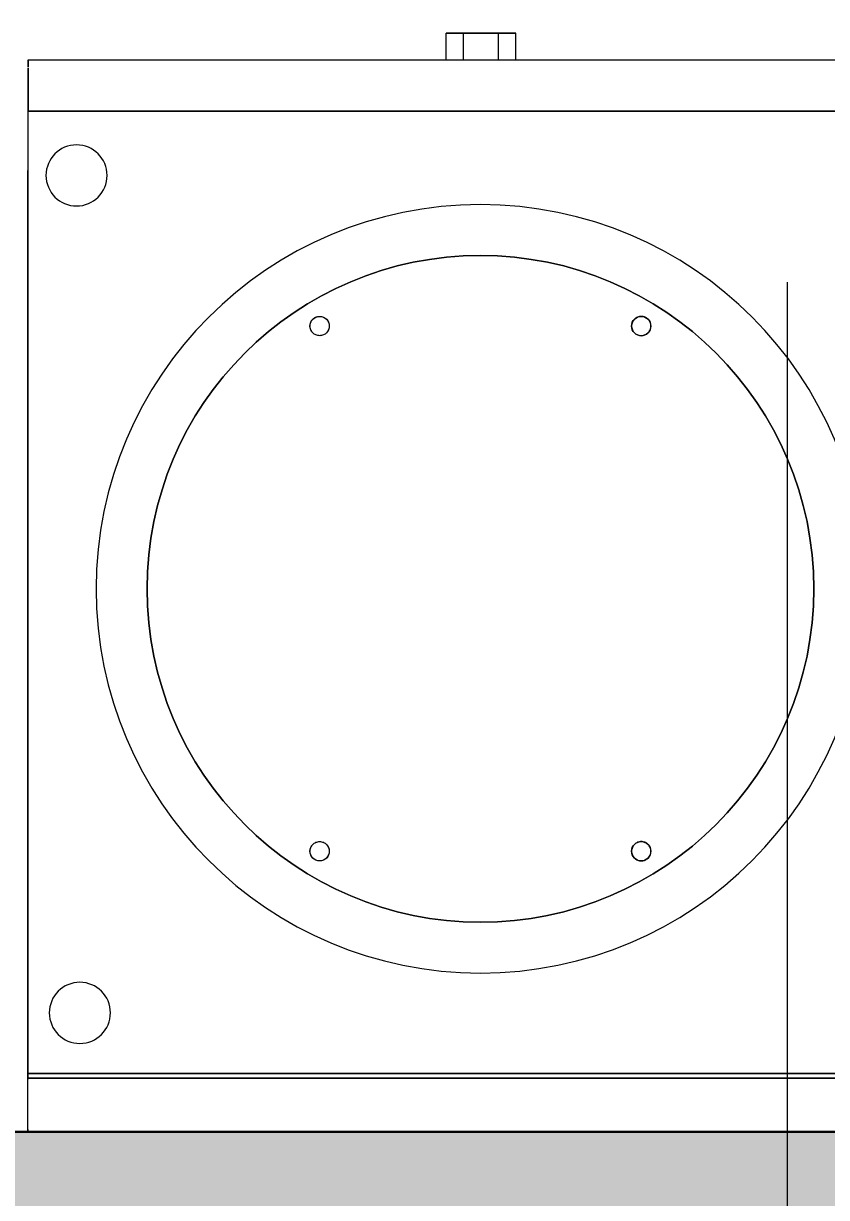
# Model space of a CAD drawing. Header units: millimetres. Extents: x -8689834 to 9419935, y -284943 to 166066.
# Drawn here: x -215946 to -215197, y 109509 to 110605 of the extents above; entities that cross this region are included whole.
import ezdxf
from ezdxf import colors
from ezdxf.entities.mleader import LeaderData, LeaderLine
from ezdxf.math import Vec2, Vec3

# ---------------------------------------------------------------- set-up
doc = ezdxf.new("R2010")
doc.units = ezdxf.units.MM
doc.header["$MEASUREMENT"] = 0
doc.linetypes.add('CENTER', pattern=[2, 1.25, -0.25, 0.25, -0.25])
doc.layers.get('0').update_dxf_attribs({"color": 250, "lineweight": 9})
for name, color, linetype, lineweight in [('АР_Оси', 195, 'Continuous', 9), ('АР_Отметки', 250, 'Continuous', 15), ('АР_Перегородки газоблок', 165, 'Continuous', 30), ('АР_Перегородки газоблок_Штрих', 165, 'Continuous', 5), ('ТХ_пищеблок', 30, 'Continuous', 20)]:
    doc.layers.add(name, color=color, linetype=linetype, lineweight=lineweight)
doc.styles.add('ISOCPEUR', font='isocpeur.ttf', dxfattribs={"width": 0.7})

# ---------------------------------------------------------------- blocks, each defined once
blk = doc.blocks.new('_DotSmall')
at = {"color": 0, "linetype": 'ByBlock', "const_width": 0.5}
blk.add_lwpolyline([(-0.0625, 0, 1), (0.0625, 0, 1)], format="xyb", close=True, dxfattribs=at)

msp = doc.modelspace()

# ---------------------------------------------------------------- hatches: boundary and pattern name
at = {"layer": 'АР_Перегородки газоблок_Штрих', "ltscale": 100}
h = msp.add_hatch(dxfattribs=at)
h.set_pattern_fill('AR-CONC', scale=30)
h.set_pattern_definition([(50, (0, 0), (215.17805, -18.82564), [22.5, -247.5]), (355, (0, 0), (-41.6254, 225.65764), [18, -198]), (100.45144, (17.93, -1.57), (173.55265, 206.832), [19.12206, -210.34263]), (46.1842, (0, 60), (320.1724, -49.65578), [33.75, -371.25]), (96.63564, (26.68, 55.86), (280.3986, 292.2356), [28.6831, -315.51413]), (351.18416, (0, 60), (280.3986, 292.2356), [27, -297]), (21, (30, 45), (179.07212, -120.78567), [22.5, -247.5]), (326, (30, 45), (72.9946, 217.54501), [18, -198]), (71.45144, (44.92, 34.93), (252.06671, 96.75935), [19.12206, -210.34263]), (37.5, (0, 0), (3.647957, 99.868156), [0, -195.6, 0, -201, 0, -198.75]), (7.5, (0, 0), (78.92086, 118.323514), [0, -114.6, 0, -191.1, 0, -75.75]), (327.5, (-66.9, 0), (160.14673, -6.766462), [0, -75, 0, -234, 0, -310.5]), (317.5, (-96.9, 0), (174.95585, 30.031495), [0, -97.5, 0, -155.4, 0, -220.5])])
h.paths.add_polyline_path([(-212033.9, 110768.7), (-212153.9, 110768.7), (-212153.9, 109570.6), (-217983.9, 109570.6), (-217983.9, 109450.6), (-212153.9, 109450.6), (-212153.9, 108166), (-212033.9, 108166)])

# ---------------------------------------------------------------- linework, layer by layer
at = {"layer": 'АР_Оси', "color": 7, "linetype": 'CENTER', "ltscale": 1000}
msp.add_line((-215233.9, 134363.2), (-215233.9, 78630.8), dxfattribs=at)
at = {"layer": 'АР_Перегородки газоблок', "color": 7, "ltscale": 100}
msp.add_lwpolyline([(-217983.9, 109570.6), (-212153.9, 109570.6)], dxfattribs=at)
at = {"layer": 'ТХ_пищеблок', "color": 230, "extrusion": (7.50251e-16, 1, 0)}
for p, q in [((-215535.9, 110595.6, -638.9), (-215552.1, 110595.6, -610.8)), ((-215552.1, 110595.6, -610.8), (-215535.9, 110595.6, -582.6)), ((-215535.9, 110595.6, -582.6), (-215503.4, 110595.6, -582.6)), ((-215503.4, 110595.6, -638.9), (-215535.9, 110595.6, -638.9)), ((-215503.4, 110595.6, -582.6), (-215487.1, 110595.6, -610.8)), ((-215487.1, 110595.6, -610.8), (-215503.4, 110595.6, -638.9))]:
    msp.add_line(p, q, dxfattribs=at)
at = {"layer": 'ТХ_пищеблок', "color": 230, "extrusion": (-0.866025, 6.49736e-16, 0.5)}
for p, q in [((-215552.1, 110595.6, -610.8), (-215535.9, 110595.6, -582.6)), ((-215552.1, 110570.6, -610.8), (-215552.1, 110595.6, -610.8)), ((-215535.9, 110570.6, -582.6), (-215535.9, 110595.6, -582.6))]:
    msp.add_line(p, q, dxfattribs=at)
at = {"layer": 'ТХ_пищеблок', "color": 230, "extrusion": (-0.866025, 6.49736e-16, -0.5)}
for p, q in [((-215552.1, 110570.6, -610.8), (-215552.1, 110595.6, -610.8)), ((-215535.9, 110595.6, -638.9), (-215552.1, 110595.6, -610.8)), ((-215535.9, 110570.6, -638.9), (-215535.9, 110595.6, -638.9))]:
    msp.add_line(p, q, dxfattribs=at)
at = {"layer": 'ТХ_пищеблок', "color": 230, "extrusion": (0, 0, -1)}
for p, q in [((-215535.9, 110570.6, -638.9), (-215535.9, 110595.6, -638.9)), ((-215503.4, 110595.6, -638.9), (-215535.9, 110595.6, -638.9)), ((-215503.4, 110570.6, -638.9), (-215503.4, 110595.6, -638.9))]:
    msp.add_line(p, q, dxfattribs=at)
at = {"layer": 'ТХ_пищеблок', "color": 230}
for p, q in [((-215535.9, 110595.6, -582.6), (-215503.4, 110595.6, -582.6)), ((-215535.9, 110570.6, -582.6), (-215535.9, 110595.6, -582.6)), ((-215503.4, 110570.6, -582.6), (-215503.4, 110595.6, -582.6)), ((-215942, 110570.8, 119.9), (-215101, 110570.8, 119.9)), ((-215942, 110570.8, 54.9), (-215101, 110570.8, 54.9)), ((-215942.5, 110462.5, 179.8), (-215942.5, 109619.5, 179.8))]:
    msp.add_line(p, q, dxfattribs=at)
at = {"layer": 'ТХ_пищеблок', "color": 230, "extrusion": (0.866025, -6.49736e-16, -0.5)}
for p, q in [((-215503.4, 110570.6, -638.9), (-215503.4, 110595.6, -638.9)), ((-215487.1, 110595.6, -610.8), (-215503.4, 110595.6, -638.9)), ((-215487.1, 110570.6, -610.8), (-215487.1, 110595.6, -610.8))]:
    msp.add_line(p, q, dxfattribs=at)
at = {"layer": 'ТХ_пищеблок', "color": 230, "extrusion": (0.866025, -6.49736e-16, 0.5)}
for p, q in [((-215503.4, 110595.6, -582.6), (-215487.1, 110595.6, -610.8)), ((-215503.4, 110570.6, -582.6), (-215503.4, 110595.6, -582.6)), ((-215487.1, 110570.6, -610.8), (-215487.1, 110595.6, -610.8))]:
    msp.add_line(p, q, dxfattribs=at)
at = {"layer": 'ТХ_пищеблок', "color": 230, "extrusion": (-1, 5.66554e-16, 0)}
for p, q in [((-215942, 110570.8, 54.9), (-215942, 110570.8, 119.9)), ((-215942.5, 109619.5, 105.8), (-215942.5, 110467.5, 105.8)), ((-215942.5, 110462.5, 179.8), (-215942.5, 109619.5, 179.8)), ((-215942.5, 109619.5, 179.8), (-215942.5, 109619.5, 105.8))]:
    msp.add_line(p, q, dxfattribs=at)
at = {"layer": 'ТХ_пищеблок', "color": 230, "extrusion": (5.66554e-16, 1, 0)}
for p, q in [((-215942, 110570.8, 54.9), (-215101, 110570.8, 54.9)), ((-215942, 110570.8, 54.9), (-215942, 110570.8, 119.9)), ((-215942, 110570.8, 119.9), (-215101, 110570.8, 119.9))]:
    msp.add_line(p, q, dxfattribs=at)
at = {"layer": 'ТХ_пищеблок', "color": 230, "extrusion": (1.77636e-16, -1.0064e-31, -1)}
msp.add_line((-215942.5, 109619.5, 105.8), (-215942, 110562.8, 52.9), dxfattribs=at)
at = {"layer": 'ТХ_пищеблок', "color": 230, "extrusion": (-1, 5.66554e-16, -1.83697e-16)}
msp.add_line((-215942.5, 109619.5, 179.8), (-215942.5, 109619.5, 105.8), dxfattribs=at)
at = {"layer": 'ТХ_пищеблок', "color": 230, "extrusion": (-5.66554e-16, -1, 0)}
msp.add_line((-215942.5, 109619.5, 179.8), (-215942.5, 109619.5, 105.8), dxfattribs=at)
at = {"layer": 'ТХ_пищеблок', "extrusion": (7.50251e-16, 1, 0)}
msp.add_circle((215519.6, -610.8, 110595.6), 27, dxfattribs=at)
at = {"layer": 'ТХ_пищеблок', "extrusion": (-7.50251e-16, -1, 0)}
msp.add_circle((-215519.6, -610.8, -110595.6), 27, dxfattribs=at)
at = {"layer": 'ТХ_пищеблок', "color": 230, "extrusion": (-1.04074e-31, -1.83697e-16, -1)}
for centre in [(215897, 110462.8, 902.7), (215897, 110462.8, 859.2)]:
    msp.add_circle(centre, 28.5, dxfattribs=at)
at = {"layer": 'ТХ_пищеблок', "color": 230, "extrusion": (0, 0, -1)}
for centre, radius in [((215520.2, 110077.1, -179.8), 358.5), ((215520.2, 110077.1, -179.8), 358.5), ((215520.2, 110077.1, -218.9), 311)]:
    msp.add_circle(centre, radius, dxfattribs=at)
at = {"layer": 'ТХ_пищеблок', "color": 230}
msp.add_circle((-215520.2, 110077.1, 218.9), 311, dxfattribs=at)
at = {"layer": 'ТХ_пищеблок', "color": 230, "extrusion": (1.04074e-31, -1.83697e-16, -1)}
for centre in [(215893.9, 109681.5, 806.3), (215893.9, 109681.5, 849.8), (215893.9, 109681.5, 806.3), (215893.9, 109681.5, 849.8)]:
    msp.add_circle(centre, 28.5, dxfattribs=at)
at = {"layer": 'ТХ_пищеблок', "extrusion": (-1, 5.66554e-16, 0)}
for centre, radius, start, end in [((-110563.8, 119.9, 215942), 7.01, 89.3117, 179.9755), ((-110568.8, 54.9, 215942), 2, 180, 270)]:
    msp.add_arc(centre, radius, start, end, dxfattribs=at)
at = {"layer": 'ТХ_пищеблок', "extrusion": (1, -5.66554e-16, 0)}
for centre, radius, start, end in [((110563.8, 119.9, -215942), 7.01, 0.0245, 90.6883), ((110568.8, 54.9, -215942), 2, 270, 360)]:
    msp.add_arc(centre, radius, start, end, dxfattribs=at)
at = {"layer": 'ТХ_пищеблок', "color": 230, "extrusion": (-4.00614e-16, -0.707107, -0.707107)}
for centre in [(-215670.2, 110322.3, 252.3), (-215670.2, 110322.3, 252.3), (-215370.2, 110322.3, 252.3), (-215370.2, 110322.3, 252.3), (-215670.2, 109832.3, 252.3), (-215670.2, 109832.3, 252.3), (-215370.2, 109832.3, 252.3), (-215370.2, 109832.3, 252.3)]:
    msp.add_ellipse(centre, major_axis=(0, 9, -9), ratio=0.707107, start_param=-1.570796, end_param=1.570796, dxfattribs=at)
at = {"layer": 'ТХ_пищеблок', "color": 230, "extrusion": (4.00614e-16, 0.707107, -0.707107)}
for centre in [(-215670.2, 110322.3, 252.3), (-215670.2, 110322.3, 252.3), (-215370.2, 110322.3, 252.3), (-215370.2, 110322.3, 252.3), (-215670.2, 109832.3, 252.3), (-215670.2, 109832.3, 252.3), (-215370.2, 109832.3, 252.3), (-215370.2, 109832.3, 252.3)]:
    msp.add_ellipse(centre, major_axis=(0, -9, -9), ratio=0.707107, start_param=-1.570796, end_param=1.570796, dxfattribs=at)
at = {"layer": 'ТХ_пищеблок', "color": 230}
for points, knots in [([(-215669.3, 110331.3, 226), (-215669, 110331.2, 226), (-215668.7, 110331.2, 226), (-215667.8, 110331, 226.1), (-215667.3, 110330.8, 226.1), (-215666.2, 110330.4, 226.2), (-215665.6, 110330.1, 226.3), (-215664.6, 110329.4, 226.4), (-215664.2, 110329.1, 226.4), (-215663.4, 110328.3, 226.5), (-215663, 110327.8, 226.6), (-215662.4, 110326.8, 226.7), (-215662.1, 110326.3, 226.8), (-215661.6, 110325.2, 226.9), (-215661.4, 110324.6, 227), (-215661.2, 110323.5, 227.1), (-215661.2, 110322.9, 227.1), (-215661.2, 110322.3, 227.2), (-215661.2, 110321.7, 227.2), (-215661.2, 110321.2, 227.3), (-215661.4, 110320, 227.4), (-215661.6, 110319.4, 227.4), (-215662.1, 110318.3, 227.5), (-215662.4, 110317.8, 227.5), (-215663, 110316.8, 227.6), (-215663.4, 110316.3, 227.6), (-215664.2, 110315.5, 227.6), (-215664.6, 110315.2, 227.6), (-215665.6, 110314.5, 227.6), (-215666.2, 110314.2, 227.6), (-215667.3, 110313.8, 227.6), (-215667.8, 110313.6, 227.6), (-215669, 110313.4, 227.5), (-215669.6, 110313.3, 227.5), (-215670.7, 110313.3, 227.5), (-215671.3, 110313.4, 227.4), (-215672.5, 110313.6, 227.3), (-215673, 110313.8, 227.3), (-215674.2, 110314.2, 227.2), (-215674.7, 110314.5, 227.1), (-215675.7, 110315.2, 227), (-215676.1, 110315.5, 227), (-215676.9, 110316.3, 226.9), (-215677.3, 110316.8, 226.8), (-215677.9, 110317.8, 226.7), (-215678.2, 110318.3, 226.6), (-215678.7, 110319.4, 226.5), (-215678.9, 110320, 226.4), (-215679.1, 110321.2, 226.3), (-215679.2, 110321.7, 226.3), (-215679.2, 110322.9, 226.2), (-215679.1, 110323.5, 226.1), (-215678.9, 110324.6, 226), (-215678.7, 110325.1, 226), (-215678.5, 110325.6, 226)], [-12.725071, -12.725071, -12.725071, -12.725071, -11.915619, -11.915619, -10.215967, -10.215967, -8.516316, -8.516316, -6.816665, -6.816665, -5.112498, -5.112498, -3.408332, -3.408332, -1.704166, -1.704166, 0, 0, 0, 1.699515, 1.699515, 3.39903, 3.39903, 5.098545, 5.098545, 6.79806, 6.79806, 8.49306, 8.49306, 10.188061, 10.188061, 11.883061, 11.883061, 13.578062, 13.578062, 15.277708, 15.277708, 16.977354, 16.977354, 18.676999, 18.676999, 20.376645, 20.376645, 22.080815, 22.080815, 23.784984, 23.784984, 25.489153, 25.489153, 27.193322, 27.193322, 28.892842, 28.892842, 30.421278, 30.421278, 30.421278, 30.421278]), ([(-215669.3, 110331.3, 226), (-215669, 110331.2, 226), (-215668.7, 110331.2, 226), (-215667.8, 110331, 226.1), (-215667.3, 110330.8, 226.1), (-215666.2, 110330.4, 226.2), (-215665.6, 110330.1, 226.3), (-215664.6, 110329.4, 226.4), (-215664.2, 110329.1, 226.4), (-215663.4, 110328.3, 226.5), (-215663, 110327.8, 226.6), (-215662.4, 110326.8, 226.7), (-215662.1, 110326.3, 226.8), (-215661.6, 110325.2, 226.9), (-215661.4, 110324.6, 227), (-215661.2, 110323.5, 227.1), (-215661.2, 110322.9, 227.1), (-215661.2, 110322.3, 227.2), (-215661.2, 110321.7, 227.2), (-215661.2, 110321.2, 227.3), (-215661.4, 110320, 227.4), (-215661.6, 110319.4, 227.4), (-215662.1, 110318.3, 227.5), (-215662.4, 110317.8, 227.5), (-215663, 110316.8, 227.6), (-215663.4, 110316.3, 227.6), (-215664.2, 110315.5, 227.6), (-215664.6, 110315.2, 227.6), (-215665.6, 110314.5, 227.6), (-215666.2, 110314.2, 227.6), (-215667.3, 110313.8, 227.6), (-215667.8, 110313.6, 227.6), (-215669, 110313.4, 227.5), (-215669.6, 110313.3, 227.5), (-215670.7, 110313.3, 227.5), (-215671.3, 110313.4, 227.4), (-215672.5, 110313.6, 227.3), (-215673, 110313.8, 227.3), (-215674.2, 110314.2, 227.2), (-215674.7, 110314.5, 227.1), (-215675.7, 110315.2, 227), (-215676.1, 110315.5, 227), (-215676.9, 110316.3, 226.9), (-215677.3, 110316.8, 226.8), (-215677.9, 110317.8, 226.7), (-215678.2, 110318.3, 226.6), (-215678.7, 110319.4, 226.5), (-215678.9, 110320, 226.4), (-215679.1, 110321.2, 226.3), (-215679.2, 110321.7, 226.3), (-215679.2, 110322.9, 226.2), (-215679.1, 110323.5, 226.1), (-215678.9, 110324.6, 226), (-215678.7, 110325.1, 226), (-215678.5, 110325.6, 226)], [-12.725071, -12.725071, -12.725071, -12.725071, -11.915619, -11.915619, -10.215967, -10.215967, -8.516316, -8.516316, -6.816665, -6.816665, -5.112498, -5.112498, -3.408332, -3.408332, -1.704166, -1.704166, 0, 0, 0, 1.699515, 1.699515, 3.39903, 3.39903, 5.098545, 5.098545, 6.79806, 6.79806, 8.49306, 8.49306, 10.188061, 10.188061, 11.883061, 11.883061, 13.578062, 13.578062, 15.277708, 15.277708, 16.977354, 16.977354, 18.676999, 18.676999, 20.376645, 20.376645, 22.080815, 22.080815, 23.784984, 23.784984, 25.489153, 25.489153, 27.193322, 27.193322, 28.892842, 28.892842, 30.421278, 30.421278, 30.421278, 30.421278]), ([(-215678.5, 110325.6, 226), (-215678.2, 110326.4, 225.9), (-215677.8, 110327.2, 225.8), (-215676.7, 110328.6, 225.7), (-215676, 110329.2, 225.7), (-215674.4, 110330.3, 225.7), (-215673.5, 110330.7, 225.7), (-215671.4, 110331.3, 225.8), (-215670.3, 110331.4, 225.9), (-215669.3, 110331.3, 226)], [-11.725026, -11.725026, -11.725026, -11.725026, -9.07472, -9.07472, -6.328056, -6.328056, -3.291533, -3.291533, -0.006255, -0.006255, -0.006255, -0.006255]), ([(-215678.5, 110325.6, 226), (-215678.2, 110326.4, 225.9), (-215677.8, 110327.2, 225.8), (-215676.7, 110328.6, 225.7), (-215676, 110329.2, 225.7), (-215674.4, 110330.3, 225.7), (-215673.5, 110330.7, 225.7), (-215671.4, 110331.3, 225.8), (-215670.3, 110331.4, 225.9), (-215669.3, 110331.3, 226)], [-11.725026, -11.725026, -11.725026, -11.725026, -9.07472, -9.07472, -6.328056, -6.328056, -3.291533, -3.291533, -0.006255, -0.006255, -0.006255, -0.006255]), ([(-215371.1, 110331.3, 226), (-215371.3, 110331.2, 226), (-215371.6, 110331.2, 226), (-215372.5, 110331, 226.1), (-215373, 110330.8, 226.1), (-215374.2, 110330.4, 226.2), (-215374.7, 110330.1, 226.3), (-215375.7, 110329.4, 226.4), (-215376.1, 110329.1, 226.4), (-215376.9, 110328.3, 226.5), (-215377.3, 110327.8, 226.6), (-215377.9, 110326.8, 226.7), (-215378.2, 110326.3, 226.8), (-215378.7, 110325.2, 226.9), (-215378.9, 110324.6, 227), (-215379.1, 110323.5, 227.1), (-215379.2, 110322.9, 227.1), (-215379.2, 110321.7, 227.2), (-215379.1, 110321.2, 227.3), (-215378.9, 110320, 227.4), (-215378.7, 110319.4, 227.4), (-215378.2, 110318.3, 227.5), (-215378, 110317.8, 227.5), (-215377.3, 110316.8, 227.6), (-215376.9, 110316.3, 227.6), (-215376.1, 110315.5, 227.6), (-215375.7, 110315.2, 227.6), (-215374.7, 110314.5, 227.6), (-215374.1, 110314.2, 227.6), (-215373, 110313.8, 227.6), (-215372.5, 110313.6, 227.6), (-215371.3, 110313.4, 227.5), (-215370.7, 110313.3, 227.5), (-215369.6, 110313.3, 227.5), (-215369, 110313.4, 227.4), (-215367.8, 110313.6, 227.3), (-215367.3, 110313.8, 227.3), (-215366.2, 110314.2, 227.2), (-215365.6, 110314.5, 227.1), (-215364.6, 110315.2, 227), (-215364.2, 110315.5, 227), (-215363.4, 110316.3, 226.9), (-215363, 110316.8, 226.8), (-215362.4, 110317.8, 226.7), (-215362.1, 110318.3, 226.6), (-215361.6, 110319.4, 226.5), (-215361.4, 110320, 226.4), (-215361.2, 110321.2, 226.3), (-215361.2, 110321.7, 226.3), (-215361.2, 110322.3, 226.2), (-215361.2, 110322.9, 226.2), (-215361.2, 110323.5, 226.1), (-215361.4, 110324.6, 226), (-215361.6, 110325.1, 226), (-215361.8, 110325.6, 226)], [-39.918334, -39.918334, -39.918334, -39.918334, -39.108941, -39.108941, -37.40929, -37.40929, -35.709638, -35.709638, -34.009987, -34.009987, -32.305821, -32.305821, -30.601655, -30.601655, -28.897489, -28.897489, -27.193322, -27.193322, -25.493807, -25.493807, -23.794292, -23.794292, -22.094778, -22.094778, -20.395263, -20.395263, -18.700262, -18.700262, -17.005262, -17.005262, -15.310261, -15.310261, -13.615261, -13.615261, -11.915615, -11.915615, -10.215969, -10.215969, -8.516323, -8.516323, -6.816677, -6.816677, -5.112508, -5.112508, -3.408338, -3.408338, -1.704169, -1.704169, 0, 0, 0, 1.69952, 1.69952, 3.227894, 3.227894, 3.227894, 3.227894]), ([(-215371.1, 110331.3, 226), (-215371.3, 110331.2, 226), (-215371.6, 110331.2, 226), (-215372.5, 110331, 226.1), (-215373, 110330.8, 226.1), (-215374.2, 110330.4, 226.2), (-215374.7, 110330.1, 226.3), (-215375.7, 110329.4, 226.4), (-215376.1, 110329.1, 226.4), (-215376.9, 110328.3, 226.5), (-215377.3, 110327.8, 226.6), (-215377.9, 110326.8, 226.7), (-215378.2, 110326.3, 226.8), (-215378.7, 110325.2, 226.9), (-215378.9, 110324.6, 227), (-215379.1, 110323.5, 227.1), (-215379.2, 110322.9, 227.1), (-215379.2, 110321.7, 227.2), (-215379.1, 110321.2, 227.3), (-215378.9, 110320, 227.4), (-215378.7, 110319.4, 227.4), (-215378.2, 110318.3, 227.5), (-215378, 110317.8, 227.5), (-215377.3, 110316.8, 227.6), (-215376.9, 110316.3, 227.6), (-215376.1, 110315.5, 227.6), (-215375.7, 110315.2, 227.6), (-215374.7, 110314.5, 227.6), (-215374.1, 110314.2, 227.6), (-215373, 110313.8, 227.6), (-215372.5, 110313.6, 227.6), (-215371.3, 110313.4, 227.5), (-215370.7, 110313.3, 227.5), (-215369.6, 110313.3, 227.5), (-215369, 110313.4, 227.4), (-215367.8, 110313.6, 227.3), (-215367.3, 110313.8, 227.3), (-215366.2, 110314.2, 227.2), (-215365.6, 110314.5, 227.1), (-215364.6, 110315.2, 227), (-215364.2, 110315.5, 227), (-215363.4, 110316.3, 226.9), (-215363, 110316.8, 226.8), (-215362.4, 110317.8, 226.7), (-215362.1, 110318.3, 226.6), (-215361.6, 110319.4, 226.5), (-215361.4, 110320, 226.4), (-215361.2, 110321.2, 226.3), (-215361.2, 110321.7, 226.3), (-215361.2, 110322.3, 226.2), (-215361.2, 110322.9, 226.2), (-215361.2, 110323.5, 226.1), (-215361.4, 110324.6, 226), (-215361.6, 110325.1, 226), (-215361.8, 110325.6, 226)], [-39.918334, -39.918334, -39.918334, -39.918334, -39.108941, -39.108941, -37.40929, -37.40929, -35.709638, -35.709638, -34.009987, -34.009987, -32.305821, -32.305821, -30.601655, -30.601655, -28.897489, -28.897489, -27.193322, -27.193322, -25.493807, -25.493807, -23.794292, -23.794292, -22.094778, -22.094778, -20.395263, -20.395263, -18.700262, -18.700262, -17.005262, -17.005262, -15.310261, -15.310261, -13.615261, -13.615261, -11.915615, -11.915615, -10.215969, -10.215969, -8.516323, -8.516323, -6.816677, -6.816677, -5.112508, -5.112508, -3.408338, -3.408338, -1.704169, -1.704169, 0, 0, 0, 1.69952, 1.69952, 3.227894, 3.227894, 3.227894, 3.227894]), ([(-215361.8, 110325.6, 226), (-215362.2, 110326.6, 225.9), (-215362.7, 110327.5, 225.8), (-215364.2, 110329.1, 225.7), (-215365, 110329.7, 225.7), (-215366.7, 110330.7, 225.7), (-215367.5, 110331, 225.7), (-215369.3, 110331.3, 225.8), (-215370.2, 110331.3, 225.9), (-215371.1, 110331.3, 226)], [0, 0, 0, 0, 3.291615, 3.291615, 6.327831, 6.327831, 9.067869, 9.067869, 11.718836, 11.718836, 11.718836, 11.718836]), ([(-215361.8, 110325.6, 226), (-215362.2, 110326.6, 225.9), (-215362.7, 110327.5, 225.8), (-215364.2, 110329.1, 225.7), (-215365, 110329.7, 225.7), (-215366.7, 110330.7, 225.7), (-215367.5, 110331, 225.7), (-215369.3, 110331.3, 225.8), (-215370.2, 110331.3, 225.9), (-215371.1, 110331.3, 226)], [0, 0, 0, 0, 3.291615, 3.291615, 6.327831, 6.327831, 9.067869, 9.067869, 11.718836, 11.718836, 11.718836, 11.718836]), ([(-215678.3, 109828.5, 226), (-215678.4, 109828.6, 226), (-215678.4, 109828.7, 226), (-215678.7, 109829.4, 226), (-215678.9, 109830, 226.1), (-215679.1, 109831.2, 226.2), (-215679.2, 109831.7, 226.2), (-215679.2, 109832.9, 226.3), (-215679.1, 109833.5, 226.4), (-215678.9, 109834.6, 226.5), (-215678.7, 109835.2, 226.5), (-215678.2, 109836.3, 226.7), (-215677.9, 109836.8, 226.7), (-215677.3, 109837.8, 226.8), (-215676.9, 109838.3, 226.9), (-215676.1, 109839.1, 227), (-215675.7, 109839.4, 227.1), (-215674.7, 109840.1, 227.2), (-215674.2, 109840.4, 227.2), (-215673, 109840.8, 227.3), (-215672.5, 109841, 227.4), (-215671.3, 109841.3, 227.5), (-215670.7, 109841.3, 227.5), (-215669.6, 109841.3, 227.6), (-215669, 109841.3, 227.6), (-215667.8, 109841, 227.6), (-215667.3, 109840.8, 227.6), (-215666.2, 109840.4, 227.7), (-215665.6, 109840.1, 227.7), (-215664.6, 109839.4, 227.7), (-215664.2, 109839.1, 227.6), (-215663.4, 109838.3, 227.6), (-215663, 109837.8, 227.6), (-215662.4, 109836.8, 227.6), (-215662.1, 109836.3, 227.5), (-215661.6, 109835.2, 227.4), (-215661.4, 109834.6, 227.4), (-215661.2, 109833.5, 227.3), (-215661.2, 109832.9, 227.3), (-215661.2, 109832.3, 227.2), (-215661.2, 109831.7, 227.2), (-215661.2, 109831.2, 227.1), (-215661.4, 109830, 227), (-215661.6, 109829.4, 226.9), (-215662.1, 109828.3, 226.8), (-215662.4, 109827.8, 226.8), (-215663, 109826.8, 226.6), (-215663.4, 109826.3, 226.6), (-215664.2, 109825.5, 226.5), (-215664.6, 109825.2, 226.4), (-215665.6, 109824.5, 226.3), (-215666.2, 109824.2, 226.2), (-215667.3, 109823.8, 226.1), (-215667.8, 109823.6, 226.1), (-215668.9, 109823.4, 226), (-215669.4, 109823.3, 226), (-215669.9, 109823.3, 226)], [-30.986604, -30.986604, -30.986604, -30.986604, -30.592152, -30.592152, -28.892651, -28.892651, -27.19315, -27.19315, -25.489008, -25.489008, -23.784865, -23.784865, -22.080722, -22.080722, -20.376579, -20.376579, -18.676936, -18.676936, -16.977293, -16.977293, -15.27765, -15.27765, -13.578006, -13.578006, -11.883001, -11.883001, -10.187996, -10.187996, -8.49299, -8.49299, -6.797985, -6.797985, -5.098489, -5.098489, -3.398993, -3.398993, -1.699496, -1.699496, 0, 0, 0, 1.70414, 1.70414, 3.40828, 3.40828, 5.112419, 5.112419, 6.816559, 6.816559, 8.516208, 8.516208, 10.215856, 10.215856, 11.915505, 11.915505, 13.32595, 13.32595, 13.32595, 13.32595]), ([(-215678.3, 109828.5, 226), (-215678.4, 109828.6, 226), (-215678.4, 109828.7, 226), (-215678.7, 109829.4, 226), (-215678.9, 109830, 226.1), (-215679.1, 109831.2, 226.2), (-215679.2, 109831.7, 226.2), (-215679.2, 109832.9, 226.3), (-215679.1, 109833.5, 226.4), (-215678.9, 109834.6, 226.5), (-215678.7, 109835.2, 226.5), (-215678.2, 109836.3, 226.7), (-215677.9, 109836.8, 226.7), (-215677.3, 109837.8, 226.8), (-215676.9, 109838.3, 226.9), (-215676.1, 109839.1, 227), (-215675.7, 109839.4, 227.1), (-215674.7, 109840.1, 227.2), (-215674.2, 109840.4, 227.2), (-215673, 109840.8, 227.3), (-215672.5, 109841, 227.4), (-215671.3, 109841.3, 227.5), (-215670.7, 109841.3, 227.5), (-215669.6, 109841.3, 227.6), (-215669, 109841.3, 227.6), (-215667.8, 109841, 227.6), (-215667.3, 109840.8, 227.6), (-215666.2, 109840.4, 227.7), (-215665.6, 109840.1, 227.7), (-215664.6, 109839.4, 227.7), (-215664.2, 109839.1, 227.6), (-215663.4, 109838.3, 227.6), (-215663, 109837.8, 227.6), (-215662.4, 109836.8, 227.6), (-215662.1, 109836.3, 227.5), (-215661.6, 109835.2, 227.4), (-215661.4, 109834.6, 227.4), (-215661.2, 109833.5, 227.3), (-215661.2, 109832.9, 227.3), (-215661.2, 109832.3, 227.2), (-215661.2, 109831.7, 227.2), (-215661.2, 109831.2, 227.1), (-215661.4, 109830, 227), (-215661.6, 109829.4, 226.9), (-215662.1, 109828.3, 226.8), (-215662.4, 109827.8, 226.8), (-215663, 109826.8, 226.6), (-215663.4, 109826.3, 226.6), (-215664.2, 109825.5, 226.5), (-215664.6, 109825.2, 226.4), (-215665.6, 109824.5, 226.3), (-215666.2, 109824.2, 226.2), (-215667.3, 109823.8, 226.1), (-215667.8, 109823.6, 226.1), (-215668.9, 109823.4, 226), (-215669.4, 109823.3, 226), (-215669.9, 109823.3, 226)], [-30.986604, -30.986604, -30.986604, -30.986604, -30.592152, -30.592152, -28.892651, -28.892651, -27.19315, -27.19315, -25.489008, -25.489008, -23.784865, -23.784865, -22.080722, -22.080722, -20.376579, -20.376579, -18.676936, -18.676936, -16.977293, -16.977293, -15.27765, -15.27765, -13.578006, -13.578006, -11.883001, -11.883001, -10.187996, -10.187996, -8.49299, -8.49299, -6.797985, -6.797985, -5.098489, -5.098489, -3.398993, -3.398993, -1.699496, -1.699496, 0, 0, 0, 1.70414, 1.70414, 3.40828, 3.40828, 5.112419, 5.112419, 6.816559, 6.816559, 8.516208, 8.516208, 10.215856, 10.215856, 11.915505, 11.915505, 13.32595, 13.32595, 13.32595, 13.32595]), ([(-215362, 109828.5, 226), (-215361.9, 109828.6, 226), (-215361.9, 109828.7, 226), (-215361.6, 109829.4, 226), (-215361.4, 109830, 226.1), (-215361.2, 109831.2, 226.2), (-215361.2, 109831.7, 226.2), (-215361.2, 109832.3, 226.2), (-215361.2, 109832.9, 226.3), (-215361.2, 109833.5, 226.4), (-215361.4, 109834.6, 226.5), (-215361.6, 109835.2, 226.5), (-215362.1, 109836.3, 226.7), (-215362.4, 109836.8, 226.7), (-215363, 109837.8, 226.8), (-215363.4, 109838.3, 226.9), (-215364.2, 109839.1, 227), (-215364.6, 109839.4, 227.1), (-215365.6, 109840.1, 227.2), (-215366.2, 109840.4, 227.2), (-215367.3, 109840.8, 227.3), (-215367.8, 109841, 227.4), (-215369, 109841.3, 227.5), (-215369.6, 109841.3, 227.5), (-215370.7, 109841.3, 227.6), (-215371.3, 109841.3, 227.6), (-215372.5, 109841, 227.6), (-215373, 109840.8, 227.6), (-215374.1, 109840.4, 227.7), (-215374.7, 109840.1, 227.7), (-215375.7, 109839.4, 227.7), (-215376.1, 109839.1, 227.6), (-215376.9, 109838.3, 227.6), (-215377.3, 109837.8, 227.6), (-215378, 109836.8, 227.6), (-215378.2, 109836.3, 227.5), (-215378.7, 109835.2, 227.4), (-215378.9, 109834.6, 227.4), (-215379.1, 109833.5, 227.3), (-215379.2, 109832.9, 227.3), (-215379.2, 109831.7, 227.2), (-215379.1, 109831.2, 227.1), (-215378.9, 109830, 227), (-215378.7, 109829.4, 226.9), (-215378.2, 109828.3, 226.8), (-215377.9, 109827.8, 226.8), (-215377.3, 109826.8, 226.6), (-215376.9, 109826.3, 226.6), (-215376.1, 109825.5, 226.5), (-215375.7, 109825.2, 226.4), (-215374.7, 109824.5, 226.3), (-215374.2, 109824.2, 226.2), (-215373, 109823.8, 226.1), (-215372.5, 109823.6, 226.1), (-215371.4, 109823.4, 226), (-215370.9, 109823.3, 226), (-215370.4, 109823.3, 226)], [-3.793386, -3.793386, -3.793386, -3.793386, -3.399002, -3.399002, -1.699501, -1.699501, 0, 0, 0, 1.704143, 1.704143, 3.408286, 3.408286, 5.112429, 5.112429, 6.816571, 6.816571, 8.516215, 8.516215, 10.215858, 10.215858, 11.915501, 11.915501, 13.615144, 13.615144, 15.310149, 15.310149, 17.005155, 17.005155, 18.70016, 18.70016, 20.395165, 20.395165, 22.094662, 22.094662, 23.794158, 23.794158, 25.493654, 25.493654, 27.19315, 27.19315, 28.89729, 28.89729, 30.60143, 30.60143, 32.30557, 32.30557, 34.00971, 34.00971, 35.709358, 35.709358, 37.409007, 37.409007, 39.108655, 39.108655, 40.519034, 40.519034, 40.519034, 40.519034]), ([(-215362, 109828.5, 226), (-215361.9, 109828.6, 226), (-215361.9, 109828.7, 226), (-215361.6, 109829.4, 226), (-215361.4, 109830, 226.1), (-215361.2, 109831.2, 226.2), (-215361.2, 109831.7, 226.2), (-215361.2, 109832.3, 226.2), (-215361.2, 109832.9, 226.3), (-215361.2, 109833.5, 226.4), (-215361.4, 109834.6, 226.5), (-215361.6, 109835.2, 226.5), (-215362.1, 109836.3, 226.7), (-215362.4, 109836.8, 226.7), (-215363, 109837.8, 226.8), (-215363.4, 109838.3, 226.9), (-215364.2, 109839.1, 227), (-215364.6, 109839.4, 227.1), (-215365.6, 109840.1, 227.2), (-215366.2, 109840.4, 227.2), (-215367.3, 109840.8, 227.3), (-215367.8, 109841, 227.4), (-215369, 109841.3, 227.5), (-215369.6, 109841.3, 227.5), (-215370.7, 109841.3, 227.6), (-215371.3, 109841.3, 227.6), (-215372.5, 109841, 227.6), (-215373, 109840.8, 227.6), (-215374.1, 109840.4, 227.7), (-215374.7, 109840.1, 227.7), (-215375.7, 109839.4, 227.7), (-215376.1, 109839.1, 227.6), (-215376.9, 109838.3, 227.6), (-215377.3, 109837.8, 227.6), (-215378, 109836.8, 227.6), (-215378.2, 109836.3, 227.5), (-215378.7, 109835.2, 227.4), (-215378.9, 109834.6, 227.4), (-215379.1, 109833.5, 227.3), (-215379.2, 109832.9, 227.3), (-215379.2, 109831.7, 227.2), (-215379.1, 109831.2, 227.1), (-215378.9, 109830, 227), (-215378.7, 109829.4, 226.9), (-215378.2, 109828.3, 226.8), (-215377.9, 109827.8, 226.8), (-215377.3, 109826.8, 226.6), (-215376.9, 109826.3, 226.6), (-215376.1, 109825.5, 226.5), (-215375.7, 109825.2, 226.4), (-215374.7, 109824.5, 226.3), (-215374.2, 109824.2, 226.2), (-215373, 109823.8, 226.1), (-215372.5, 109823.6, 226.1), (-215371.4, 109823.4, 226), (-215370.9, 109823.3, 226), (-215370.4, 109823.3, 226)], [-3.793386, -3.793386, -3.793386, -3.793386, -3.399002, -3.399002, -1.699501, -1.699501, 0, 0, 0, 1.704143, 1.704143, 3.408286, 3.408286, 5.112429, 5.112429, 6.816571, 6.816571, 8.516215, 8.516215, 10.215858, 10.215858, 11.915501, 11.915501, 13.615144, 13.615144, 15.310149, 15.310149, 17.005155, 17.005155, 18.70016, 18.70016, 20.395165, 20.395165, 22.094662, 22.094662, 23.794158, 23.794158, 25.493654, 25.493654, 27.19315, 27.19315, 28.89729, 28.89729, 30.60143, 30.60143, 32.30557, 32.30557, 34.00971, 34.00971, 35.709358, 35.709358, 37.409007, 37.409007, 39.108655, 39.108655, 40.519034, 40.519034, 40.519034, 40.519034]), ([(-215669.9, 109823.3, 226), (-215670.6, 109823.3, 225.9), (-215671.3, 109823.3, 225.9), (-215672.6, 109823.6, 225.8), (-215673.3, 109823.8, 225.8), (-215674.9, 109824.6, 225.7), (-215675.7, 109825.1, 225.7), (-215677.2, 109826.6, 225.8), (-215677.8, 109827.5, 225.9), (-215678.3, 109828.5, 226)], [-10.504226, -10.504226, -10.504226, -10.504226, -8.41064, -8.41064, -6.288006, -6.288006, -3.293924, -3.293924, -0.006885, -0.006885, -0.006885, -0.006885]), ([(-215669.9, 109823.3, 226), (-215670.6, 109823.3, 225.9), (-215671.3, 109823.3, 225.9), (-215672.6, 109823.6, 225.8), (-215673.3, 109823.8, 225.8), (-215674.9, 109824.6, 225.7), (-215675.7, 109825.1, 225.7), (-215677.2, 109826.6, 225.8), (-215677.8, 109827.5, 225.9), (-215678.3, 109828.5, 226)], [-10.504226, -10.504226, -10.504226, -10.504226, -8.41064, -8.41064, -6.288006, -6.288006, -3.293924, -3.293924, -0.006885, -0.006885, -0.006885, -0.006885]), ([(-215370.4, 109823.3, 226), (-215369.3, 109823.3, 225.9), (-215368.3, 109823.4, 225.8), (-215366.3, 109824.1, 225.7), (-215365.4, 109824.6, 225.7), (-215364, 109825.7, 225.8), (-215363.5, 109826.2, 225.8), (-215362.7, 109827.3, 225.9), (-215362.3, 109827.8, 225.9), (-215362, 109828.5, 226)], [0, 0, 0, 0, 3.29307, 3.29307, 6.287036, 6.287036, 8.40308, 8.40308, 10.497461, 10.497461, 10.497461, 10.497461]), ([(-215370.4, 109823.3, 226), (-215369.3, 109823.3, 225.9), (-215368.3, 109823.4, 225.8), (-215366.3, 109824.1, 225.7), (-215365.4, 109824.6, 225.7), (-215364, 109825.7, 225.8), (-215363.5, 109826.2, 225.8), (-215362.7, 109827.3, 225.9), (-215362.3, 109827.8, 225.9), (-215362, 109828.5, 226)], [0, 0, 0, 0, 3.29307, 3.29307, 6.287036, 6.287036, 8.40308, 8.40308, 10.497461, 10.497461, 10.497461, 10.497461])]:
    msp.add_open_spline(points, degree=3, knots=knots, dxfattribs=at)
at = {"layer": 'ТХ_пищеблок'}
for points in [[(-215942, 110522.8, -694.1), (-215942, 110562.8, -694.1), (-215942, 110562.8, -857.4), (-215942, 110522.8, -857.4)], [(-215942, 110522.8, 52.9), (-215942, 110562.8, 52.9), (-215942, 110562.8, -174.1), (-215942, 110522.8, -174.1)], [(-215942, 110562.8, -183.1), (-215942, 110522.8, -183.1), (-215942, 110522.8, -692.1), (-215942, 110562.8, -692.1)], [(-215942.5, 110421.5, 105.8), (-215942.5, 110421.5, -802.5), (-215942.5, 109620.5, -802.5), (-215942.5, 109620.5, 105.8)]]:
    msp.add_3dface(points, dxfattribs=at)
at = {"layer": 'ТХ_пищеблок', "color": 230}
for points in [[(-215101, 110522.8, 52.9), (-215942, 110522.8, 52.9), (-215942, 110522.8, -855.4), (-215101, 110522.8, -855.4)], [(-215101, 110522.8, -857.4), (-215101, 110522.8, -855.4), (-215942, 110522.8, -855.4), (-215942, 110522.8, -857.4)], [(-215101, 110522.8, 52.9), (-215942, 110522.8, 52.9), (-215942, 110522.8, -174.1), (-215101, 110522.8, -174.1)], [(-215942, 110522.8, -183.1), (-215942, 110522.8, -692.1), (-215101, 110522.8, -692.1), (-215101, 110522.8, -183.1)], [(-215101.5, 109624.8, 246.9), (-215942.5, 109624.8, 246.9), (-215942.5, 109624.8, 179.8), (-215101.5, 109624.8, 179.8)], [(-215101.5, 109620.5, 105.8), (-215942.5, 109620.5, 105.8), (-215942.5, 109620.5, -802.5), (-215101.5, 109620.5, -802.5)], [(-215101.5, 109620.5, 105.8), (-215942.5, 109620.5, 105.8), (-215942.5, 109620.5, 52.9), (-215101.5, 109620.5, 52.9)], [(-215101.5, 109570.8, 54.9), (-215942.5, 109570.8, 54.9), (-215942.5, 109570.8, 261.1), (-215101.5, 109570.8, 261.1)]]:
    msp.add_3dface(points, dxfattribs=at)
for points, invisible_edges in [([(-215101.5, 109624.3, 251), (-215942.5, 109624.3, 251), (-215942.5, 109624.8, 246.9), (-215101.5, 109624.8, 246.9)], 1), ([(-215942.5, 109608.8, 246.9), (-215942.5, 109624.8, 246.9), (-215942.5, 109624.8, 179.8), (-215942.5, 109619.5, 179.8)], 9), ([(-215942.5, 109624.8, 246.9), (-215942.5, 109608.8, 246.9), (-215942.5, 109624.3, 251)], 3), ([(-215101.5, 109622.7, 254.9), (-215942.5, 109622.7, 254.9), (-215942.5, 109624.3, 251), (-215101.5, 109624.3, 251)], 5), ([(-215942.5, 109624.3, 251), (-215942.5, 109608.8, 246.9), (-215942.5, 109622.7, 254.9)], 3), ([(-215942.5, 109622.7, 254.9), (-215942.5, 109608.8, 246.9), (-215942.5, 109620.2, 258.2)], 3), ([(-215942.5, 109572.8, 52.9), (-215942.5, 109620.5, 52.9), (-215942.5, 109620.5, 105.8), (-215942.5, 109619.5, 105.8)], 8), ([(-215942.5, 109620.2, 258.2), (-215942.5, 109608.8, 246.9), (-215942.5, 109616.8, 260.7)], 3), ([(-215942.5, 109572.8, 52.9), (-215942.5, 109619.5, 105.8), (-215942.5, 109619.5, 179.8), (-215942.5, 109572.6, 262.9)], 13), ([(-215942.5, 109572.6, 262.9), (-215942.5, 109608.8, 262.9), (-215942.5, 109608.8, 246.9), (-215942.5, 109619.5, 179.8)], 14), ([(-215101.5, 109613, 262.3), (-215942.5, 109613, 262.3), (-215942.5, 109616.8, 260.7), (-215101.5, 109616.8, 260.7)], 5), ([(-215942.5, 109616.8, 260.7), (-215942.5, 109608.8, 246.9), (-215942.5, 109613, 262.3)], 3), ([(-215942.5, 109572.6, 262.9), (-215942.5, 109572.8, 52.9), (-215942.5, 109572.3, 53), (-215942.5, 109572.2, 262.8)], 5), ([(-215101.5, 109572.3, 53), (-215942.5, 109572.3, 53), (-215942.5, 109571.8, 53.2), (-215101.5, 109571.8, 53.2)], 5), ([(-215942.5, 109572.2, 262.8), (-215942.5, 109572.3, 53), (-215942.5, 109571.8, 53.2), (-215942.5, 109571.7, 262.6)], 5), ([(-215101.5, 109571.7, 262.6), (-215942.5, 109571.7, 262.6), (-215942.5, 109572.2, 262.8), (-215101.5, 109572.2, 262.8)], 5), ([(-215942.5, 109571.7, 262.6), (-215942.5, 109571.8, 53.2), (-215942.5, 109571.4, 53.5), (-215942.5, 109571.4, 262.4)], 5), ([(-215942.5, 109571.4, 262.4), (-215942.5, 109571.4, 53.5), (-215942.5, 109571.1, 53.9), (-215942.5, 109571.1, 262)], 5), ([(-215101.5, 109570.9, 261.6), (-215942.5, 109570.9, 261.6), (-215942.5, 109571.1, 262), (-215101.5, 109571.1, 262)], 5), ([(-215101.5, 109571.1, 53.9), (-215942.5, 109571.1, 53.9), (-215942.5, 109570.9, 54.4), (-215101.5, 109570.9, 54.4)], 5), ([(-215942.5, 109571.1, 262), (-215942.5, 109571.1, 53.9), (-215942.5, 109570.9, 54.4), (-215942.5, 109570.9, 261.6)], 5), ([(-215101.5, 109570.8, 261.1), (-215942.5, 109570.8, 261.1), (-215942.5, 109570.9, 261.6), (-215101.5, 109570.9, 261.6)], 4), ([(-215101.5, 109570.9, 54.4), (-215942.5, 109570.9, 54.4), (-215942.5, 109570.8, 54.9), (-215101.5, 109570.8, 54.9)], 1), ([(-215942.5, 109570.9, 261.6), (-215942.5, 109570.9, 54.4), (-215942.5, 109570.8, 54.9), (-215942.5, 109570.8, 261.1)], 1)]:
    msp.add_3dface(points, dxfattribs=dict(at, invisible_edges=invisible_edges))

# ---------------------------------------------------------------- leaders
at = {"layer": 'АР_Отметки', "color": 7}
ml = msp.add_multileader_mtext('Standard', dxfattribs=at)
ml.set_content('{\\W0.8;-2,730}', color=7, style='ISOCPEUR')
ml.set_leader_properties(color=256, linetype='Continuous', lineweight=-1)
ml.set_arrow_properties(name='DOTSMALL')
ml.build(insert=Vec2(0, 0))
ml.multileader.update_dxf_attribs({"has_text_frame": 1, "text_left_attachment_type": 4, "text_right_attachment_type": 4, "dogleg_length": 100, "arrow_head_size": 180})
ctx = ml.context
ctx.base_point, ctx.char_height, ctx.arrow_head_size, ctx.landing_gap_size, ctx.plane_origin = Vec3(-314791.3, 121809, 0), 250, 180, 50, Vec3(-319449.8, 117956.7, 0)
ctx.left_attachment, ctx.right_attachment = 4, 4
notes = []
notes.append((ctx, [(0, (0, 0, 0), (0, 0), (1, 0), 1, [])]))
ctx.mtext.insert, ctx.mtext.width, ctx.mtext.defined_height, ctx.mtext.line_spacing_style, ctx.mtext.flow_direction = Vec3(-314741.3, 122142.4, 0), 769.989, 343.9, 2, 5
ml = msp.add_multileader_mtext('Standard', dxfattribs=at)
ml.set_content('{\\W0.8;-2,430}', color=7, style='ISOCPEUR')
ml.set_leader_properties(color=256, linetype='Continuous', lineweight=-1)
ml.set_arrow_properties(name='DOTSMALL')
ml.build(insert=Vec2(0, 0))
ml.multileader.update_dxf_attribs({"has_text_frame": 1, "text_left_attachment_type": 4, "text_right_attachment_type": 4, "dogleg_length": 100, "arrow_head_size": 180})
ctx = ml.context
ctx.base_point, ctx.char_height, ctx.arrow_head_size, ctx.landing_gap_size, ctx.plane_origin = Vec3(-301002.2, 120038.6), 250, 180, 50, Vec3(-299949.6, 118383.4)
ctx.left_attachment, ctx.right_attachment = 4, 4
notes.append((ctx, [(0, (0, 0, 0), (0, 0), (1, 0), 1, [])]))
ctx.mtext.insert, ctx.mtext.width, ctx.mtext.line_spacing_style, ctx.mtext.flow_direction = Vec3(-300952.2, 120371.9), 852.697, 2, 5
ml = msp.add_multileader_mtext('Standard', dxfattribs=at)
ml.set_content('{\\W0.8;-2,430}', color=7, style='ISOCPEUR')
ml.set_leader_properties(color=256, linetype='Continuous', lineweight=-1)
ml.set_arrow_properties(name='DOTSMALL')
ml.build(insert=Vec2(0, 0))
ml.multileader.update_dxf_attribs({"has_text_frame": 1, "text_left_attachment_type": 4, "text_right_attachment_type": 4, "dogleg_length": 100, "arrow_head_size": 180})
ctx = ml.context
ctx.base_point, ctx.char_height, ctx.arrow_head_size, ctx.landing_gap_size, ctx.plane_origin = Vec3(-336711.9, 117132.7), 250, 180, 50, Vec3(-335659.2, 115477.5)
ctx.left_attachment, ctx.right_attachment = 4, 4
notes.append((ctx, [(0, (0, 0, 0), (0, 0), (1, 0), 1, [])]))
ctx.mtext.insert, ctx.mtext.width, ctx.mtext.line_spacing_style, ctx.mtext.flow_direction = Vec3(-336661.9, 117466), 852.697, 2, 5
ml = msp.add_multileader_mtext('Standard', dxfattribs=at)
ml.set_content('{\\W0.8;-2,480}', color=7, style='ISOCPEUR')
ml.set_leader_properties(color=256, linetype='Continuous', lineweight=-1)
ml.set_arrow_properties(name='DOTSMALL')
ml.build(insert=Vec2(0, 0))
ml.multileader.update_dxf_attribs({"has_text_frame": 1, "text_left_attachment_type": 4, "text_right_attachment_type": 4, "dogleg_length": 100, "arrow_head_size": 180})
ctx = ml.context
ctx.base_point, ctx.char_height, ctx.arrow_head_size, ctx.landing_gap_size, ctx.plane_origin = Vec3(-302468.1, 114434.6), 250, 180, 50, Vec3(-301415.4, 112779.4)
ctx.left_attachment, ctx.right_attachment = 4, 4
notes.append((ctx, [(0, (0, 0, 0), (0, 0), (1, 0), 1, [])]))
ctx.mtext.insert, ctx.mtext.width, ctx.mtext.line_spacing_style, ctx.mtext.flow_direction = Vec3(-302418.1, 114767.9), 852.697, 2, 5
for ctx, leaders in notes:
    for number, flags, end, landing, length, lines in leaders:
        leader = LeaderData()
        leader.index, (leader.has_last_leader_line, leader.has_dogleg_vector, leader.attachment_direction) = number, flags
        leader.last_leader_point, leader.dogleg_vector, leader.dogleg_length = Vec3(end), Vec3(landing), length
        for number, points, colour, breaks in lines:
            line = LeaderLine()
            line.index, line.vertices, line.color, line.breaks = number, Vec3.list(points), colors.encode_raw_color(colour), breaks
            leader.lines.append(line)
        ctx.leaders.append(leader)

doc.saveas('drawing.dxf')
